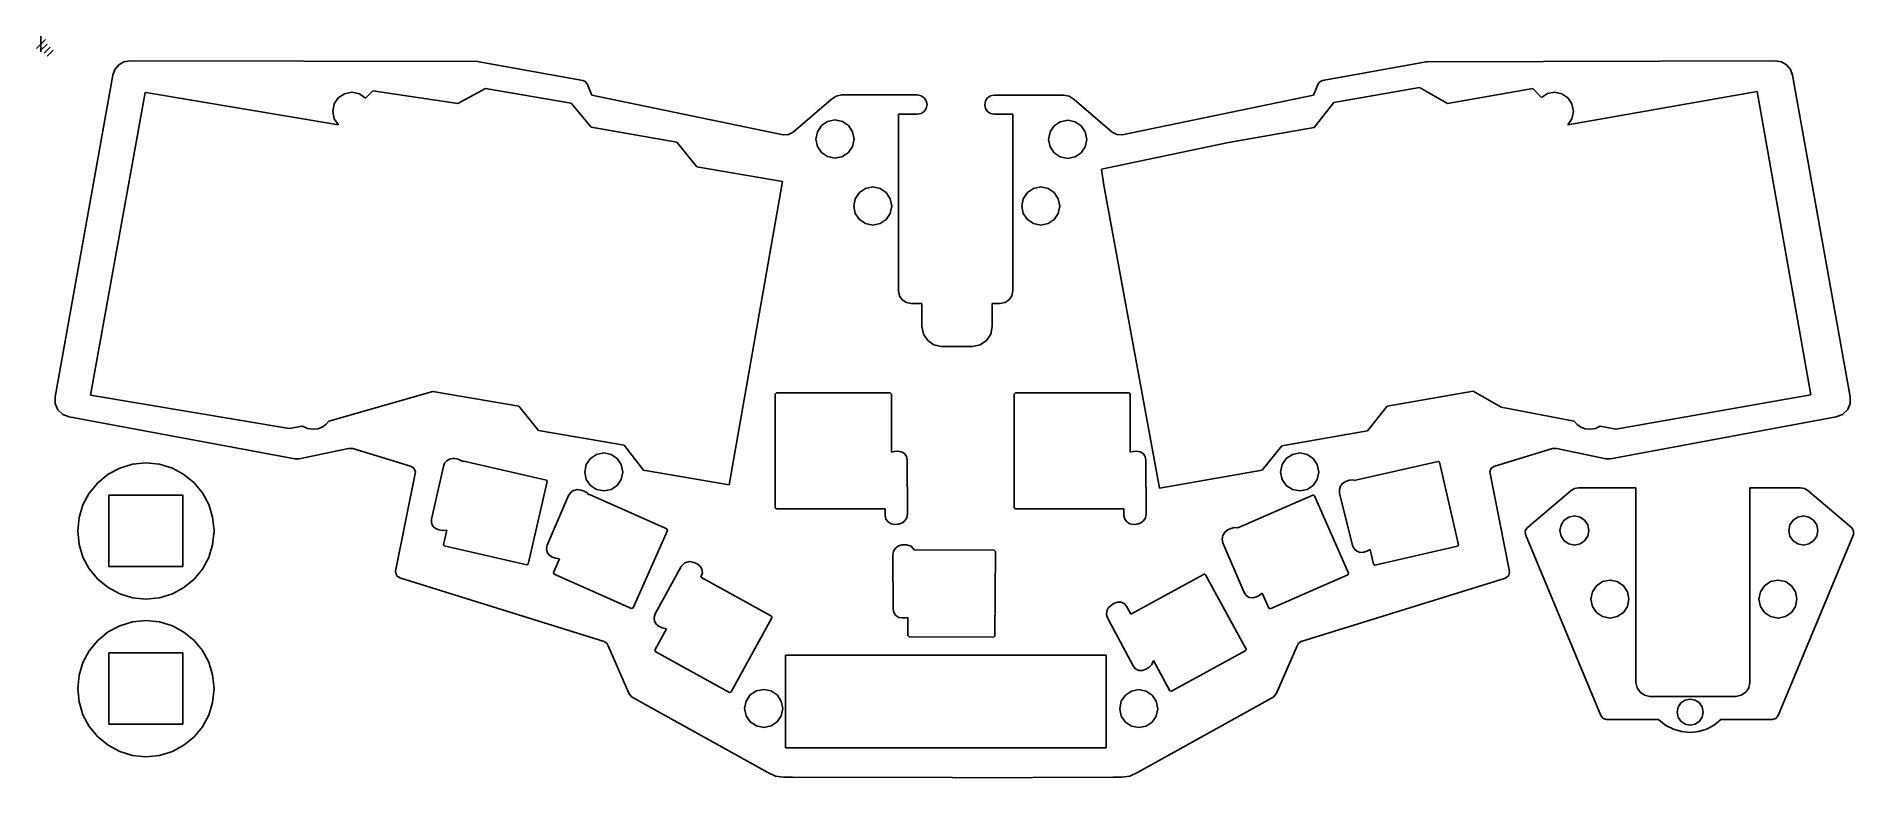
# Model space of a CAD drawing. Extents: x -1 to 312, y 3 to 130.
import ezdxf

# ---------------------------------------------------------------- set-up
doc = ezdxf.new("R2010")
doc.units = 0

msp = doc.modelspace()

# ---------------------------------------------------------------- linework, layer by layer
for p, q in [((13.409719, 125.411611), (12.745362, 124.628518)), ((14.29861, 125.92529), (13.409719, 125.411611)), ((15.33879, 126.108237), (14.29861, 125.92529)), ((75.268495, 125.957795), (15.338778, 126.108343)), ((75.510705, 125.934247), (75.268389, 125.957874)), ((93.369941, 122.710039), (75.510589, 125.934247)), ((238.728137, 125.924722), (220.870108, 122.698926)), ((238.972199, 125.946947), (238.728105, 125.924854)), ((298.900421, 126.096966), (238.972083, 125.946947)), ((299.940576, 125.914276), (298.899891, 126.097061)), ((300.830289, 125.400784), (299.940576, 125.914276)), ((301.495212, 124.618021), (300.830289, 125.400784)), ((12.378782, 123.637402), (2.43487, 68.193506)), ((12.745362, 124.628518), (12.378779, 123.637328)), ((93.814017, 122.508617), (93.36993, 122.709975)), ((94.110086, 122.120188), (93.814017, 122.508617)), ((220.425174, 122.4976), (220.128979, 122.109266)), ((220.87015, 122.699053), (220.425174, 122.4976)), ((301.861528, 123.627422), (301.495212, 124.618021)), ((311.806779, 68.182129), (301.861104, 123.627348)), ((94.93151, 120.207348), (94.10998, 122.120283)), ((127.924216, 113.366555), (94.93151, 120.207348)), ((136.199579, 119.439793), (129.63157, 113.807615)), ((137.064384, 120.028366), (136.199611, 119.439729)), ((138.004786, 120.228144), (137.064384, 120.028366)), ((139.031411, 120.22534), (138.004829, 120.22825)), ((139.031411, 120.22534), (147.30263, 120.216556)), ((147.30263, 120.216556), (147.796667, 120.212611)), ((147.796667, 120.212611), (151.032888, 120.212611)), ((151.032888, 120.212611), (151.68171, 120.081624)), ((151.68171, 120.081624), (152.211545, 119.724409)), ((152.211545, 119.724409), (152.56877, 119.194583)), ((152.56877, 119.194583), (152.69976, 118.545764)), ((162.640408, 118.540605), (162.770991, 119.187401)), ((162.770991, 119.187401), (163.127102, 119.715588)), ((163.127102, 119.715588), (163.655288, 120.071706)), ((163.655288, 120.071706), (164.302095, 120.202292)), ((164.302095, 120.202292), (167.640419, 120.202213)), ((167.640419, 120.202213), (168.060661, 120.196918)), ((168.060661, 120.196918), (175.22291, 120.189039)), ((176.249227, 120.191419), (175.22291, 120.189038)), ((177.189058, 119.991807), (176.249227, 120.191419)), ((178.054403, 119.404528), (177.189058, 119.991807)), ((184.607124, 113.796618), (178.054403, 119.404528)), ((219.30748, 120.1965), (186.316097, 113.357294)), ((220.129011, 122.109171), (219.30748, 120.1965)), ((151.032888, 116.878891), (147.796667, 116.878891)), ((147.796667, 116.878891), (147.796667, 86.437475)), ((151.68171, 117.009882), (151.032888, 116.878891)), ((152.211545, 117.367106), (151.68171, 117.009882)), ((152.56877, 117.896941), (152.211545, 117.367106)), ((152.69976, 118.545764), (152.56877, 117.896941)), ((152.69976, 118.545764), (152.69976, 118.545764)), ((162.640408, 118.540578), (162.640408, 118.540605)), ((162.770991, 117.893783), (162.640408, 118.540578)), ((163.127102, 117.365595), (162.770991, 117.893783)), ((163.655288, 117.009478), (163.127102, 117.365595)), ((164.302095, 116.878891), (163.655288, 117.009478)), ((167.481642, 116.878891), (164.302095, 116.878891)), ((167.481642, 86.437475), (167.481642, 116.878891)), ((128.829143, 113.388758), (127.924301, 113.366597)), ((129.631687, 113.80754), (128.829143, 113.388758)), ((185.41081, 113.378027), (184.607124, 113.796618)), ((186.316033, 113.357199), (185.41081, 113.378027)), ((147.796667, 86.437475), (147.969362, 85.582092)), ((147.969362, 85.582092), (148.440318, 84.883575)), ((148.440318, 84.883575), (149.138842, 84.412622)), ((166.139478, 84.412622), (166.837994, 84.883575)), ((166.837994, 84.883575), (167.308948, 85.582092)), ((167.308948, 85.582092), (167.481642, 86.437475)), ((149.138842, 84.412622), (149.994241, 84.239928)), ((149.994241, 84.239928), (151.819308, 84.239928)), ((151.819308, 84.239928), (151.819308, 80.275178)), ((163.955809, 80.275178), (163.955809, 84.239928)), ((163.955809, 84.239928), (165.284095, 84.239928)), ((165.284095, 84.239928), (166.139478, 84.412622)), ((151.819308, 80.275178), (152.086597, 78.951259)), ((152.086597, 78.951259), (152.815519, 77.870135)), ((162.959611, 77.870135), (163.688524, 78.951259)), ((163.688524, 78.951259), (163.955809, 80.275178)), ((152.815519, 77.870135), (153.896652, 77.141222)), ((153.896652, 77.141222), (155.220575, 76.873937)), ((155.220575, 76.873937), (160.554568, 76.873937)), ((160.554568, 76.873937), (161.878487, 77.141222)), ((161.878487, 77.141222), (162.959611, 77.870135)), ((2.43487, 68.193516), (2.460557, 67.001929)), ((2.460557, 67.001929), (2.925623, 65.949524)), ((2.925623, 65.949524), (3.751648, 65.148533)), ((126.554838, 68.649136), (126.554837, 49.049286)), ((126.754824, 68.849124), (126.554838, 68.649136)), ((146.354628, 68.849128), (126.754824, 68.849124)), ((126.754824, 68.849124), (126.754824, 68.849124)), ((146.554614, 68.64914), (146.354628, 68.849128)), ((146.554615, 58.646125), (146.554614, 68.64914)), ((167.93415, 68.841895), (167.734161, 68.641909)), ((167.734161, 68.641909), (167.734163, 49.041541)), ((187.533951, 68.841899), (167.93415, 68.841895)), ((167.93415, 68.841895), (167.93415, 68.841895)), ((187.733939, 68.64191), (187.533951, 68.841899)), ((187.73394, 58.659566), (187.733939, 68.64191)), ((310.487952, 65.13746), (311.313808, 65.938412)), ((311.313808, 65.938412), (311.779144, 66.990681)), ((311.779144, 66.990681), (311.805615, 68.182086)), ((311.806779, 68.182129), (311.806779, 68.182129)), ((3.751648, 65.148533), (4.860212, 64.711181)), ((4.860215, 64.711064), (43.767772, 57.472074)), ((270.470977, 57.461226), (309.380553, 64.699952)), ((309.379918, 64.700005), (310.487952, 65.13746)), ((43.767857, 57.47219), (44.527062, 57.481847)), ((44.527126, 57.481863), (52.993517, 59.245573)), ((52.993633, 59.245616), (53.758426, 59.255511)), ((53.758426, 59.255628), (63.698281, 56.234619)), ((69.567139, 56.71336), (69.346132, 56.17646)), ((69.94292, 57.137496), (69.567139, 56.71336)), ((70.431392, 57.420499), (69.94292, 57.137496)), ((70.990476, 57.534001), (70.431392, 57.420499)), ((71.32534, 57.51178), (70.990476, 57.534001)), ((70.990476, 57.534001), (70.990476, 57.534001)), ((71.882929, 57.41876), (71.32534, 57.51178)), ((72.692182, 57.027569), (71.882929, 57.41876)), ((72.887001, 57.093714), (72.692182, 57.027569)), ((87.113528, 53.813285), (72.887001, 57.093714)), ((147.073963, 58.761881), (146.554615, 58.646125)), ((147.638267, 58.79547), (147.073963, 58.761881)), ((148.279428, 58.704497), (147.638267, 58.79547)), ((148.80343, 58.383529), (148.279428, 58.704497)), ((149.157874, 57.881603), (148.80343, 58.383529)), ((149.290362, 57.24776), (149.157874, 57.881603)), ((149.345137, 47.958915), (149.290362, 57.24776)), ((188.221765, 58.761888), (187.73394, 58.659566)), ((188.786587, 58.795476), (188.221765, 58.761888)), ((189.427666, 58.704503), (188.786587, 58.795476)), ((189.951489, 58.383535), (189.427666, 58.704503)), ((190.305754, 57.88161), (189.951489, 58.383535)), ((190.438161, 57.247767), (190.305754, 57.88161)), ((190.492939, 47.958922), (190.438161, 57.247767)), ((240.800923, 57.037536), (226.566156, 53.793341)), ((240.880504, 57.039652), (240.800923, 57.037536)), ((240.880504, 57.039626), (240.880504, 57.039652)), ((241.040701, 56.887184), (240.880504, 57.039626)), ((244.284941, 42.651899), (241.040701, 56.887184)), ((250.540974, 56.223771), (260.482416, 59.245573)), ((260.482416, 59.245616), (261.246955, 59.236223)), ((261.247061, 59.236313), (269.711624, 57.472074)), ((269.712788, 57.47219), (270.472247, 57.461263)), ((64.520869, 55.247989), (61.128121, 38.095602)), ((63.698196, 56.234703), (64.288332, 55.890089)), ((64.288332, 55.890089), (64.520901, 55.247915)), ((69.346132, 56.17646), (67.333327, 47.108277)), ((83.982956, 39.346464), (87.263387, 53.573504)), ((87.263387, 53.573504), (87.113528, 53.813285)), ((224.390984, 53.314068), (223.974939, 52.820648)), ((224.974007, 53.625373), (224.390984, 53.314068)), ((225.515576, 53.789187), (224.974007, 53.625373)), ((226.026603, 53.85873), (225.515576, 53.789187)), ((226.508279, 53.767491), (226.026603, 53.85873)), ((226.566156, 53.793341), (226.508279, 53.767491)), ((249.719433, 55.236993), (249.950776, 55.879739)), ((253.110869, 38.086077), (249.719444, 55.236876)), ((249.950776, 55.879739), (250.540868, 56.223781)), ((90.891976, 51.157337), (87.244141, 42.614719)), ((91.516813, 51.907976), (90.891976, 51.157337)), ((92.429862, 52.206885), (91.516813, 51.907976)), ((93.082972, 52.105624), (92.42978, 52.206909)), ((92.42978, 52.206909), (92.429862, 52.206885)), ((93.614204, 51.911319), (93.082972, 52.105624)), ((94.053301, 51.668697), (93.614204, 51.911319)), ((94.379529, 51.320659), (94.053301, 51.668697)), ((94.512336, 51.313436), (94.379529, 51.320659)), ((107.860337, 45.398561), (94.512336, 51.313436)), ((219.215199, 51.23432), (206.270791, 45.563357)), ((219.292709, 51.251386), (219.215199, 51.23432)), ((219.292714, 51.251367), (219.292709, 51.251386)), ((219.478748, 51.131479), (219.292714, 51.251367)), ((225.337295, 37.758677), (219.478748, 51.131479)), ((223.974939, 52.820648), (223.763227, 52.210889)), ((223.763227, 52.210889), (223.793202, 51.550566)), ((223.793202, 51.550566), (226.012186, 42.53046)), ((67.333327, 47.108277), (67.321435, 46.460778)), ((126.554837, 49.049286), (126.754825, 48.849298)), ((126.754825, 48.849298), (145.490083, 48.849299)), ((145.490083, 48.849299), (145.4968, 47.731022)), ((145.4968, 47.731022), (145.629207, 47.097178)), ((145.629207, 47.097178), (145.983473, 46.595252)), ((148.872068, 46.766365), (149.220266, 47.30985)), ((149.220266, 47.30985), (149.345137, 47.958915)), ((167.734163, 49.041541), (167.934151, 48.841552)), ((167.934151, 48.841552), (186.637883, 48.841554)), ((186.637883, 48.841554), (186.644602, 47.731027)), ((186.644602, 47.731027), (186.777009, 47.097183)), ((186.777009, 47.097183), (187.131275, 46.595258)), ((190.020128, 46.766372), (190.368149, 47.309857)), ((190.368149, 47.309857), (190.492939, 47.958922)), ((67.321435, 46.460778), (67.555229, 45.892433)), ((67.555229, 45.892433), (67.99459, 45.462788)), ((67.99459, 45.462788), (68.599398, 45.231388)), ((68.599398, 45.231388), (69.156987, 45.138369)), ((69.156987, 45.138369), (69.937302, 45.192114)), ((69.937302, 45.192114), (69.366791, 42.716812)), ((102.047864, 31.786456), (107.962141, 45.13501)), ((107.962141, 45.13501), (107.860337, 45.398561)), ((145.983473, 46.595252), (146.507297, 46.274284)), ((146.507297, 46.274284), (147.148376, 46.18331)), ((147.148376, 46.18331), (147.712683, 46.216902)), ((147.712683, 46.216902), (148.35229, 46.383652)), ((148.35229, 46.383652), (148.872068, 46.766365)), ((187.131275, 46.595258), (187.655098, 46.27429)), ((187.655098, 46.27429), (188.296178, 46.183318)), ((188.296178, 46.183318), (188.861, 46.216908)), ((188.861, 46.216908), (189.500528, 46.383658)), ((189.500528, 46.383658), (190.020128, 46.766372)), ((203.682548, 44.288862), (203.570664, 43.653005)), ((204.01472, 44.8425), (203.682548, 44.288862)), ((204.540669, 45.242957), (204.01472, 44.8425)), ((205.048126, 45.491009), (204.540669, 45.242957)), ((205.668707, 45.653518), (205.048126, 45.491009)), ((206.270791, 45.563357), (205.668707, 45.653518)), ((69.366791, 42.716812), (69.516654, 42.477033)), ((69.516654, 42.477033), (83.743178, 39.196602)), ((87.244141, 42.614719), (87.113296, 41.980554)), ((87.113296, 41.980554), (87.238555, 41.379055)), ((87.238555, 41.379055), (87.5914, 40.87604)), ((87.5914, 40.87604), (88.14331, 40.53733)), ((146.92133, 41.540188), (146.796459, 40.891123)), ((146.796459, 40.891123), (146.851237, 31.601762)), ((147.269529, 42.083674), (146.92133, 41.540188)), ((147.789307, 42.466388), (147.269529, 42.083674)), ((148.428916, 42.633138), (147.789307, 42.466388)), ((148.993223, 42.666211), (148.428916, 42.633138)), ((149.161686, 42.667763), (148.993223, 42.666211)), ((149.95477, 42.413813), (149.161686, 42.667763)), ((149.161686, 42.667763), (149.161686, 42.667763)), ((150.487184, 41.80373), (149.95477, 42.413813)), ((164.299753, 41.710198), (150.487184, 41.80373)), ((164.498191, 41.509178), (164.299753, 41.710198)), ((164.399488, 26.909542), (164.498191, 41.509178)), ((203.570664, 43.653005), (203.705576, 43.00589)), ((203.705576, 43.00589), (207.336359, 34.456035)), ((226.012186, 42.53046), (226.2887, 41.944982)), ((226.2887, 41.944982), (226.75019, 41.539546)), ((226.75019, 41.539546), (227.334378, 41.349611)), ((227.334378, 41.349611), (227.978987, 41.410634)), ((227.978987, 41.410634), (228.520038, 41.574448)), ((228.520038, 41.574448), (229.079176, 41.867968)), ((229.079176, 41.867968), (229.660018, 39.318775)), ((229.89928, 39.168396), (244.134563, 42.412639)), ((244.134563, 42.412639), (244.284941, 42.651899)), ((61.128227, 38.09557), (61.259323, 37.375862)), ((83.743178, 39.196602), (83.982956, 39.346464)), ((88.14331, 40.53733), (88.674027, 40.343026)), ((89.390261, 40.246911), (88.333998, 37.863079)), ((88.333998, 37.863079), (88.435799, 37.59953)), ((88.435799, 37.59953), (101.7838, 31.684655)), ((88.674027, 40.343026), (89.390261, 40.246911)), ((110.31608, 38.898156), (105.854353, 30.750857)), ((110.940619, 39.544643), (110.31608, 38.898156)), ((111.786273, 39.795257), (110.940619, 39.544643)), ((112.588628, 39.628958), (111.786098, 39.795355)), ((111.786098, 39.795355), (111.786273, 39.795257)), ((113.098676, 39.38401), (112.588628, 39.628958)), ((113.61495, 38.993147), (113.098676, 39.38401)), ((113.917055, 38.45806), (113.61495, 38.993147)), ((113.791137, 37.22859), (113.983085, 37.847093)), ((113.983085, 37.847093), (113.917055, 38.45806)), ((200.447901, 37.587629), (187.824403, 30.70124)), ((200.523863, 37.611415), (200.447901, 37.587629)), ((200.523876, 37.611405), (200.523863, 37.611415)), ((200.71921, 37.508053), (200.523876, 37.611405)), ((225.23446, 37.495126), (225.337295, 37.758677)), ((229.660018, 39.318775), (229.89928, 39.168396)), ((252.980313, 37.36494), (253.110837, 38.086172)), ((61.259323, 37.375862), (61.846284, 36.938094)), ((61.8462, 36.938051), (97.066166, 25.980082)), ((113.698739, 37.059553), (113.791137, 37.22859)), ((125.896942, 30.348345), (113.698739, 37.059553)), ((207.711538, 24.691285), (200.71921, 37.508053)), ((207.336359, 34.456035), (207.70288, 33.922182)), ((211.861138, 31.636578), (225.23446, 37.495126)), ((217.174412, 25.972144), (252.394378, 36.927204)), ((252.394304, 36.927172), (252.980313, 37.36494)), ((101.7838, 31.684655), (102.047864, 31.786456)), ((146.851237, 31.601762), (146.983726, 30.967918)), ((183.983424, 31.834316), (183.703196, 31.252924)), ((184.470615, 32.280991), (183.983424, 31.834316)), ((184.953791, 32.575028), (184.470615, 32.280991)), ((185.562891, 32.794673), (184.953791, 32.575028)), ((186.176008, 32.756177), (185.562891, 32.794673)), ((186.723977, 32.478409), (186.176008, 32.756177)), ((187.137632, 31.980234), (186.723977, 32.478409)), ((187.824403, 30.70124), (187.137632, 31.980234)), ((207.70288, 33.922182), (208.223331, 33.595544)), ((208.223331, 33.595544), (208.830495, 33.501231)), ((208.830495, 33.501231), (209.457156, 33.664355)), ((209.457156, 33.664355), (209.965131, 33.912921)), ((209.965131, 33.912921), (210.476732, 34.298945)), ((210.476732, 34.298945), (211.598103, 31.739416)), ((211.598103, 31.739416), (211.861138, 31.636578)), ((105.854353, 30.750857), (105.662405, 30.132437)), ((105.662405, 30.132437), (105.728435, 29.521648)), ((105.728435, 29.521648), (106.03054, 28.986738)), ((106.03054, 28.986738), (106.546815, 28.595953)), ((106.546815, 28.595953), (107.056346, 28.35101)), ((107.056346, 28.35101), (107.814437, 28.185127)), ((118.937686, 17.285083), (125.975488, 30.077047)), ((125.975488, 30.077047), (125.896942, 30.348345)), ((146.983726, 30.967918), (147.33817, 30.465993)), ((147.33817, 30.465993), (147.862171, 30.145025)), ((147.862171, 30.145025), (148.503329, 30.054052)), ((148.503329, 30.054052), (149.067636, 30.087641)), ((149.067636, 30.087641), (149.421103, 30.147071)), ((149.421103, 30.147071), (149.399915, 27.010824)), ((183.703196, 31.252924), (183.649841, 30.609762)), ((183.649841, 30.609762), (183.843267, 29.977775)), ((183.843267, 29.977775), (188.239372, 21.794826)), ((97.066134, 25.98136), (97.518825, 25.714197)), ((97.518825, 25.714197), (97.773015, 25.253751)), ((97.773131, 25.252479), (101.318808, 17.068926)), ((107.814437, 28.185127), (105.795875, 24.515636)), ((149.399915, 27.010824), (149.598351, 26.809285)), ((149.598351, 26.809285), (164.19795, 26.710587)), ((164.19795, 26.710587), (164.399488, 26.909542)), ((212.920182, 17.058343), (216.466123, 25.241895)), ((216.466049, 25.242753), (216.72043, 25.703369)), ((216.72043, 25.703369), (217.174454, 25.971732)), ((105.795875, 24.515636), (105.874425, 24.243819)), ((105.874425, 24.243819), (118.666386, 17.206018)), ((128.319413, 23.62814), (183.591961, 23.62814)), ((128.319413, 7.673378), (128.319413, 23.62814)), ((183.591961, 23.62814), (183.591961, 7.673378)), ((190.90639, 21.494069), (191.445293, 22.015258)), ((191.445293, 22.015258), (191.712024, 22.698128)), ((191.712024, 22.698128), (194.543371, 17.507756)), ((194.814672, 17.427659), (207.631438, 24.419984)), ((207.631438, 24.419984), (207.711538, 24.691285)), ((188.239372, 21.794826), (188.653038, 21.296656)), ((188.653038, 21.296656), (189.201006, 21.018887)), ((189.201006, 21.018887), (189.814118, 20.980389)), ((189.814118, 20.980389), (190.423216, 21.200033)), ((190.423216, 21.200033), (190.90639, 21.494069)), ((101.31885, 17.069604), (101.748618, 16.466048)), ((101.748491, 16.465677), (125.28553, 3.395277)), ((118.666386, 17.206018), (118.937686, 17.285083)), ((188.954519, 3.382048), (212.491822, 16.455094)), ((194.543371, 17.507756), (194.814672, 17.427659)), ((212.491716, 16.454999), (212.920214, 17.058605)), ((183.591961, 7.673378), (128.319413, 7.673378)), ((125.285498, 3.393981), (126.576674, 2.800738)), ((187.662549, 2.790745), (188.954582, 3.382958)), ((126.576674, 2.800738), (127.983483, 2.596099)), ((127.983483, 2.596236), (129.521768, 2.590945)), ((129.521768, 2.590945), (157.119363, 2.524799)), ((157.119363, 2.514216), (184.718809, 2.580361)), ((157.119363, 2.524799), (157.119363, 2.514216)), ((184.718809, 2.580361), (186.256566, 2.585653)), ((186.256597, 2.585076), (187.662549, 2.790745))]:
    msp.add_line(p, q)
at = {"layer": 'Layer 1'}
for p, q in [((0.793749, 129.793749), (-0.793749, 128.206251)), ((0, 130.322915), (0, 127.677085)), ((1.058332, 129), (0, 127.941668)), ((1.587498, 128.470834), (0.529166, 127.412502)), ((2.116664, 127.941668), (1.058332, 126.883336)), ((17.951785, 120.6577), (8.520329, 68.450246)), ((18.419451, 120.577209), (17.951785, 120.6577)), ((51.300593, 115.046806), (18.419451, 120.577209)), ((51.249455, 119.725561), (50.540991, 118.675785)), ((52.29923, 120.434025), (51.249455, 119.725561)), ((53.583137, 120.693997), (52.29923, 120.434025)), ((54.876485, 120.418649), (53.583137, 120.693997)), ((55.930794, 119.671322), (54.876485, 120.418649)), ((57.199965, 120.93946), (55.930794, 119.671322)), ((71.837807, 118.729779), (57.199965, 120.93946)), ((76.619419, 121.324448), (71.837807, 118.729779)), ((91.401954, 118.780422), (76.619419, 121.324448)), ((237.594966, 121.510088), (222.818632, 118.927304)), ((242.404484, 118.750054), (237.594966, 121.510088)), ((237.594966, 121.510088), (237.594966, 121.510088)), ((257.121391, 121.308033), (242.404484, 118.750054)), ((258.584348, 119.7934), (257.121391, 121.308033)), ((259.609498, 120.45293), (258.584348, 119.7934)), ((260.847255, 120.694119), (259.609498, 120.45293)), ((262.106681, 120.434146), (260.847255, 120.694119)), ((263.143874, 119.725681), (262.106681, 120.434146)), ((295.782017, 120.832611), (263.131866, 115.084134)), ((263.847694, 118.675906), (263.143874, 119.725681)), ((305.031566, 68.528396), (295.782017, 120.832611)), ((50.540991, 118.675785), (50.281019, 117.391879)), ((50.281019, 117.391879), (50.555456, 116.100286)), ((50.555456, 116.100286), (51.300593, 115.046806)), ((94.822928, 114.635979), (91.401954, 118.780422)), ((135.576448, 115.639043), (136.860337, 115.898996)), ((136.860337, 115.898996), (138.119753, 115.639043)), ((222.818632, 118.927304), (219.433833, 114.609745)), ((263.131866, 115.084134), (263.84423, 116.125116)), ((263.84423, 116.125116), (264.106999, 117.392)), ((264.106999, 117.392), (263.847694, 118.675906)), ((109.605463, 112.091952), (94.822928, 114.635979)), ((133.558342, 112.597), (133.818295, 113.880889)), ((133.818295, 113.880889), (134.526715, 114.930622)), ((134.526715, 114.930622), (135.576448, 115.639043)), ((138.119753, 115.639043), (139.156918, 114.930622)), ((139.156918, 114.930622), (139.860709, 113.880889)), ((139.860709, 113.880889), (140.12, 112.597)), ((173.659342, 112.546), (173.919295, 113.829889)), ((173.919295, 113.829889), (174.627715, 114.879622)), ((174.627715, 114.879622), (175.677448, 115.588043)), ((175.677448, 115.588043), (176.961337, 115.847996)), ((176.961337, 115.847996), (178.220753, 115.588043)), ((178.220753, 115.588043), (179.257918, 114.879622)), ((179.257918, 114.879622), (179.961709, 113.829889)), ((179.961709, 113.829889), (180.221, 112.546)), ((219.433833, 114.609745), (204.657496, 112.026962)), ((113.025921, 107.820386), (109.605463, 112.091952)), ((133.818295, 111.337585), (133.558342, 112.597)), ((134.526715, 110.30042), (133.818295, 111.337585)), ((135.576448, 109.596629), (134.526715, 110.30042)), ((139.156918, 110.30042), (138.119753, 109.596629)), ((139.860709, 111.337585), (139.156918, 110.30042)), ((140.12, 112.597), (139.860709, 111.337585)), ((140.12, 112.597), (140.12, 112.597)), ((173.919295, 111.286585), (173.659342, 112.546)), ((174.627715, 110.24942), (173.919295, 111.286585)), ((175.677448, 109.545629), (174.627715, 110.24942)), ((179.257918, 110.24942), (178.220753, 109.545629)), ((179.961709, 111.286585), (179.257918, 110.24942)), ((180.221, 112.546), (179.961709, 111.286585)), ((180.221, 112.546), (180.221, 112.546)), ((204.657496, 112.026962), (182.755512, 107.444303)), ((127.808974, 105.275842), (113.025921, 107.820386)), ((136.860337, 109.337337), (135.576448, 109.596629)), ((138.119753, 109.596629), (136.860337, 109.337337)), ((176.961337, 109.286337), (175.677448, 109.545629)), ((178.220753, 109.545629), (176.961337, 109.286337)), ((182.755512, 107.444303), (183.190626, 104.679619)), ((118.618335, 52.986098), (127.808974, 105.275842)), ((140.330295, 102.334889), (141.038715, 103.384622)), ((141.038715, 103.384622), (142.088448, 104.093043)), ((142.088448, 104.093043), (143.372337, 104.352996)), ((143.372337, 104.352996), (144.631753, 104.093043)), ((144.631753, 104.093043), (145.668918, 103.384622)), ((145.668918, 103.384622), (146.372709, 102.334889)), ((169.286295, 102.334889), (169.994715, 103.384622)), ((169.994715, 103.384622), (171.044448, 104.093043)), ((171.044448, 104.093043), (172.328337, 104.352996)), ((172.328337, 104.352996), (173.587753, 104.093043)), ((173.587753, 104.093043), (174.624918, 103.384622)), ((174.624918, 103.384622), (175.328709, 102.334889)), ((183.190626, 104.679619), (192.739382, 52.397109)), ((140.070342, 101.051), (140.330295, 102.334889)), ((140.330295, 99.791585), (140.070342, 101.051)), ((146.372709, 102.334889), (146.632, 101.051)), ((146.632, 101.051), (146.372709, 99.791585)), ((146.632, 101.051), (146.632, 101.051)), ((169.026342, 101.051), (169.286295, 102.334889)), ((169.286295, 99.791585), (169.026342, 101.051)), ((175.328709, 102.334889), (175.588, 101.051)), ((175.588, 101.051), (175.328709, 99.791585)), ((175.588, 101.051), (175.588, 101.051)), ((141.038715, 98.75442), (140.330295, 99.791585)), ((142.088448, 98.050629), (141.038715, 98.75442)), ((143.372337, 97.791337), (142.088448, 98.050629)), ((144.631753, 98.050629), (143.372337, 97.791337)), ((145.668918, 98.75442), (144.631753, 98.050629)), ((146.372709, 99.791585), (145.668918, 98.75442)), ((169.994715, 98.75442), (169.286295, 99.791585)), ((171.044448, 98.050629), (169.994715, 98.75442)), ((172.328337, 97.791337), (171.044448, 98.050629)), ((173.587753, 98.050629), (172.328337, 97.791337)), ((174.624918, 98.75442), (173.587753, 98.050629)), ((175.328709, 99.791585), (174.624918, 98.75442)), ((49.599925, 63.969388), (67.555905, 69.098266)), ((67.555905, 69.098266), (82.33844, 66.553723)), ((232.026324, 66.580716), (246.802141, 69.162983)), ((246.802141, 69.162983), (251.633363, 66.382279)), ((8.520329, 68.450246), (42.772446, 62.696085)), ((82.33844, 66.553723), (85.738227, 62.38861)), ((228.620334, 62.326203), (232.026324, 66.580716)), ((251.633363, 66.382279), (264.25376, 63.959175)), ((271.438839, 62.579933), (305.031566, 68.528396)), ((42.772446, 62.696085), (45.097881, 63.129649)), ((45.097881, 63.129649), (45.959629, 62.718103)), ((45.959629, 62.718103), (46.937042, 62.570511)), ((46.937042, 62.570511), (47.729609, 62.670794)), ((47.729609, 62.670794), (48.454622, 62.954504)), ((48.454622, 62.954504), (49.086565, 63.395938)), ((49.086565, 63.395938), (49.599925, 63.969388)), ((264.25376, 63.959175), (264.770464, 63.390376)), ((264.770464, 63.390376), (265.406532, 62.951971)), ((265.406532, 62.951971), (266.138524, 62.669902)), ((266.138524, 62.669902), (266.942997, 62.570114)), ((266.942997, 62.570114), (267.878069, 62.710874)), ((267.878069, 62.710874), (268.710845, 63.103931)), ((268.710845, 63.103931), (271.438839, 62.579933)), ((85.738227, 62.38861), (100.520762, 59.844065)), ((100.520762, 59.844065), (103.835799, 55.530643)), ((210.480389, 55.510608), (213.844517, 59.743936)), ((213.844517, 59.743936), (228.620334, 62.326203)), ((13.593468, 55.890823), (15.785551, 56.556945)), ((15.785551, 56.556945), (18.087064, 56.784655)), ((18.087064, 56.784655), (20.453553, 56.546093)), ((20.453553, 56.546093), (22.657709, 55.861884)), ((93.715342, 55.2042), (93.975295, 56.488089)), ((93.975295, 56.488089), (94.683715, 57.537822)), ((94.683715, 57.537822), (95.733448, 58.246243)), ((95.733448, 58.246243), (97.017337, 58.506196)), ((97.017337, 58.506196), (98.276753, 58.246243)), ((98.276753, 58.246243), (99.313918, 57.537822)), ((99.313918, 57.537822), (100.017709, 56.488089)), ((100.017709, 56.488089), (100.277, 55.2042)), ((213.646342, 55.2042), (213.906295, 56.488089)), ((213.906295, 56.488089), (214.614715, 57.537822)), ((214.614715, 57.537822), (215.664448, 58.246243)), ((215.664448, 58.246243), (216.948337, 58.506196)), ((216.948337, 58.506196), (218.207753, 58.246243)), ((218.207753, 58.246243), (219.244918, 57.537822)), ((219.244918, 57.537822), (219.948709, 56.488089)), ((219.948709, 56.488089), (220.208, 55.2042)), ((8.317582, 51.556975), (9.783982, 53.345406)), ((9.783982, 53.345406), (11.572413, 54.811806)), ((11.572413, 54.811806), (13.593468, 55.890823)), ((22.657709, 55.861884), (24.652313, 54.779249)), ((24.652313, 54.779249), (26.390146, 53.345406)), ((26.390146, 53.345406), (27.823989, 51.607573)), ((93.975295, 53.944785), (93.715342, 55.2042)), ((94.683715, 52.90762), (93.975295, 53.944785)), ((100.017709, 53.944785), (99.313918, 52.90762)), ((100.277, 55.2042), (100.017709, 53.944785)), ((100.277, 55.2042), (100.277, 55.2042)), ((103.835799, 55.530643), (118.618335, 52.986098)), ((192.739382, 52.397109), (210.480389, 55.510608)), ((213.906295, 53.944785), (213.646342, 55.2042)), ((214.614715, 52.90762), (213.906295, 53.944785)), ((219.948709, 53.944785), (219.244918, 52.90762)), ((220.208, 55.2042), (219.948709, 53.944785)), ((220.208, 55.2042), (220.208, 55.2042)), ((7.238565, 49.53592), (8.317582, 51.556975)), ((11.704518, 51.192328), (24.469608, 51.192328)), ((11.704518, 38.892325), (11.704518, 51.192328)), ((24.469608, 51.192328), (24.469608, 38.892325)), ((27.823989, 51.607573), (28.906625, 49.612969)), ((95.733448, 52.203829), (94.683715, 52.90762)), ((97.017337, 51.944537), (95.733448, 52.203829)), ((98.276753, 52.203829), (97.017337, 51.944537)), ((99.313918, 52.90762), (98.276753, 52.203829)), ((215.664448, 52.203829), (214.614715, 52.90762)), ((216.948337, 51.944537), (215.664448, 52.203829)), ((218.207753, 52.203829), (216.948337, 51.944537)), ((219.244918, 52.90762), (218.207753, 52.203829)), ((263.715367, 52.029338), (256.137313, 45.55941)), ((264.300694, 52.368917), (263.715367, 52.029338)), ((264.966448, 52.494025), (264.300694, 52.368917)), ((274.880055, 52.494025), (264.966448, 52.494025)), ((274.880055, 18.942361), (274.880055, 52.494025)), ((303.249808, 52.494025), (294.508595, 52.494025)), ((294.508595, 52.494025), (294.508595, 18.942361)), ((303.915565, 52.368927), (303.249808, 52.494025)), ((304.500916, 52.029338), (303.915565, 52.368927)), ((312.078943, 45.55941), (304.500916, 52.029338)), ((6.344733, 45.042324), (6.572443, 47.343837)), ((6.572443, 47.343837), (7.238565, 49.53592)), ((28.906625, 49.612969), (29.590833, 47.408813)), ((29.590833, 47.408813), (29.829395, 45.042324)), ((262.504572, 46.891887), (263.305254, 47.432234)), ((263.305254, 47.432234), (264.284538, 47.630513)), ((264.284538, 47.630513), (265.245156, 47.432234)), ((265.245156, 47.432234), (266.036246, 46.891887)), ((301.959189, 46.891887), (302.759871, 47.432234)), ((302.759871, 47.432234), (303.739155, 47.630513)), ((303.739155, 47.630513), (304.699772, 47.432234)), ((304.699772, 47.432234), (305.490863, 46.891887)), ((6.572443, 42.740811), (6.344733, 45.042324)), ((29.829395, 45.042324), (29.590833, 42.675835)), ((29.829395, 45.042324), (29.829395, 45.042324)), ((256.137313, 45.55941), (255.80667, 45.058975)), ((255.80667, 45.058975), (255.851351, 44.451284)), ((255.851351, 44.451284), (268.826952, 13.209773)), ((261.765946, 45.111921), (261.964225, 46.091205)), ((261.964225, 44.151315), (261.765946, 45.111921)), ((261.964225, 46.091205), (262.504572, 46.891887)), ((262.504572, 43.360223), (261.964225, 44.151315)), ((266.036246, 46.891887), (266.573054, 46.091205)), ((266.573054, 44.151315), (266.036246, 43.360223)), ((266.573054, 46.091205), (266.770824, 45.111921)), ((266.770824, 45.111921), (266.573054, 44.151315)), ((266.770824, 45.111921), (266.770824, 45.111921)), ((299.389304, 13.209773), (312.364878, 44.451284)), ((301.220563, 45.111921), (301.418842, 46.091205)), ((301.418842, 44.151315), (301.220563, 45.111921)), ((301.418842, 46.091205), (301.959189, 46.891887)), ((301.959189, 43.360223), (301.418842, 44.151315)), ((305.490863, 46.891887), (306.027671, 46.091205)), ((306.027671, 44.151315), (305.490863, 43.360223)), ((306.027671, 46.091205), (306.225441, 45.111921)), ((306.225441, 45.111921), (306.027671, 44.151315)), ((306.225441, 45.111921), (306.225441, 45.111921)), ((312.396178, 45.04557), (312.078943, 45.55941)), ((312.078943, 45.55941), (312.078943, 45.55941)), ((312.364878, 44.451284), (312.396178, 45.04557)), ((7.238565, 40.548728), (6.572443, 42.740811)), ((29.590833, 42.675835), (28.906625, 40.471679)), ((263.305254, 42.823409), (262.504572, 43.360223)), ((264.284538, 42.625635), (263.305254, 42.823409)), ((265.245156, 42.823409), (264.284538, 42.625635)), ((266.036246, 43.360223), (265.245156, 42.823409)), ((302.759871, 42.823409), (301.959189, 43.360223)), ((303.739155, 42.625635), (302.759871, 42.823409)), ((304.699772, 42.823409), (303.739155, 42.625635)), ((305.490863, 43.360223), (304.699772, 42.823409)), ((8.317582, 38.527673), (7.238565, 40.548728)), ((9.783982, 36.739242), (8.317582, 38.527673)), ((24.469608, 38.892325), (11.704518, 38.892325)), ((27.823989, 38.477075), (26.390146, 36.739242)), ((28.906625, 40.471679), (27.823989, 38.477075)), ((11.572413, 35.272842), (9.783982, 36.739242)), ((13.593468, 34.193825), (11.572413, 35.272842)), ((24.652313, 35.305399), (22.657709, 34.222763)), ((26.390146, 36.739242), (24.652313, 35.305399)), ((267.105231, 33.274769), (267.365183, 34.558643)), ((267.365183, 34.558643), (268.073604, 35.608368)), ((268.073604, 35.608368), (269.123337, 36.316786)), ((269.123337, 36.316786), (270.407226, 36.576738)), ((270.407226, 36.576738), (271.666646, 36.316786)), ((271.666646, 36.316786), (272.70382, 35.608368)), ((272.70382, 35.608368), (273.40762, 34.558643)), ((273.40762, 34.558643), (273.666916, 33.274769)), ((296.061194, 33.274769), (296.321147, 34.558643)), ((296.321147, 34.558643), (297.029568, 35.608368)), ((297.029568, 35.608368), (298.079301, 36.316786)), ((298.079301, 36.316786), (299.36319, 36.576738)), ((299.36319, 36.576738), (300.62262, 36.316786)), ((300.62262, 36.316786), (301.659794, 35.608368)), ((301.659794, 35.608368), (302.363587, 34.558643)), ((302.363587, 34.558643), (302.622879, 33.274769)), ((15.785551, 33.527703), (13.593468, 34.193825)), ((18.087064, 33.299993), (15.785551, 33.527703)), ((20.453553, 33.538555), (18.087064, 33.299993)), ((22.657709, 34.222763), (20.453553, 33.538555)), ((267.365183, 32.015338), (267.105231, 33.274769)), ((268.073604, 30.978165), (267.365183, 32.015338)), ((273.40762, 32.015338), (272.70382, 30.978165)), ((273.666916, 33.274769), (273.40762, 32.015338)), ((273.666916, 33.274769), (273.666916, 33.274769)), ((296.321147, 32.015338), (296.061194, 33.274769)), ((297.029568, 30.978165), (296.321147, 32.015338)), ((302.363587, 32.015338), (301.659794, 30.978165)), ((302.622879, 33.274769), (302.363587, 32.015338)), ((302.622879, 33.274769), (302.622879, 33.274769)), ((11.572413, 27.631806), (13.593468, 28.710823)), ((13.593468, 28.710823), (15.785551, 29.376945)), ((15.785551, 29.376945), (18.087064, 29.604655)), ((18.087064, 29.604655), (20.453553, 29.366093)), ((20.453553, 29.366093), (22.657709, 28.681884)), ((22.657709, 28.681884), (24.652313, 27.599249)), ((269.123337, 30.274372), (268.073604, 30.978165)), ((270.407226, 30.01508), (269.123337, 30.274372)), ((271.666646, 30.274372), (270.407226, 30.01508)), ((272.70382, 30.978165), (271.666646, 30.274372)), ((298.079301, 30.274372), (297.029568, 30.978165)), ((299.36319, 30.01508), (298.079301, 30.274372)), ((300.62262, 30.274372), (299.36319, 30.01508)), ((301.659794, 30.978165), (300.62262, 30.274372)), ((8.317582, 24.376975), (9.783982, 26.165406)), ((9.783982, 26.165406), (11.572413, 27.631806)), ((24.652313, 27.599249), (26.390146, 26.165406)), ((26.390146, 26.165406), (27.823989, 24.427573)), ((6.572443, 20.163837), (7.238565, 22.35592)), ((7.238565, 22.35592), (8.317582, 24.376975)), ((11.704518, 24.012328), (24.469608, 24.012328)), ((11.704518, 11.712325), (11.704518, 24.012328)), ((24.469608, 24.012328), (24.469608, 11.712325)), ((27.823989, 24.427573), (28.906625, 22.432969)), ((28.906625, 22.432969), (29.590833, 20.228813)), ((6.344733, 17.862324), (6.572443, 20.163837)), ((29.590833, 20.228813), (29.829395, 17.862324)), ((275.069125, 18.005847), (274.880055, 18.942361)), ((294.508595, 18.942361), (294.319525, 18.005847)), ((6.572443, 15.560811), (6.344733, 17.862324)), ((29.829395, 17.862324), (29.590833, 15.495835)), ((29.829395, 17.862324), (29.829395, 17.862324)), ((121.274342, 14.4372), (121.534295, 15.721089)), ((121.534295, 15.721089), (122.242715, 16.770822)), ((122.242715, 16.770822), (123.292448, 17.479243)), ((123.292448, 17.479243), (124.576337, 17.739196)), ((124.576337, 17.739196), (125.835753, 17.479243)), ((125.835753, 17.479243), (126.872918, 16.770822)), ((126.872918, 16.770822), (127.576709, 15.721089)), ((127.576709, 15.721089), (127.836, 14.4372)), ((185.917342, 14.3949), (186.177295, 15.678789)), ((186.177295, 15.678789), (186.885715, 16.728522)), ((186.885715, 16.728522), (187.935448, 17.436943)), ((187.935448, 17.436943), (189.219337, 17.696896)), ((189.219337, 17.696896), (190.478753, 17.436943)), ((190.478753, 17.436943), (191.515918, 16.728522)), ((191.515918, 16.728522), (192.219709, 15.678789)), ((192.219709, 15.678789), (192.479, 14.3949)), ((275.584739, 17.241085), (275.069125, 18.005847)), ((276.3495, 16.725472), (275.584739, 17.241085)), ((277.286014, 16.536402), (276.3495, 16.725472)), ((292.102662, 16.536402), (277.286014, 16.536402)), ((282.635165, 15.408911), (283.355258, 15.894873)), ((283.355258, 15.894873), (284.235974, 16.073196)), ((284.235974, 16.073196), (285.099911, 15.894873)), ((285.099911, 15.894873), (285.811388, 15.408911)), ((293.039161, 16.725472), (292.102662, 16.536402)), ((293.803914, 17.241085), (293.039161, 16.725472)), ((294.319525, 18.005847), (293.803914, 17.241085)), ((7.238565, 13.368728), (6.572443, 15.560811)), ((8.317582, 11.347673), (7.238565, 13.368728)), ((28.906625, 13.291679), (27.823989, 11.297075)), ((29.590833, 15.495835), (28.906625, 13.291679)), ((121.534295, 13.177785), (121.274342, 14.4372)), ((122.242715, 12.14062), (121.534295, 13.177785)), ((127.576709, 13.177785), (126.872918, 12.14062)), ((127.836, 14.4372), (127.576709, 13.177785)), ((127.836, 14.4372), (127.836, 14.4372)), ((186.177295, 13.135485), (185.917342, 14.3949)), ((186.885715, 12.09832), (186.177295, 13.135485)), ((192.219709, 13.135485), (191.515918, 12.09832)), ((192.479, 14.3949), (192.219709, 13.135485)), ((192.479, 14.3949), (192.479, 14.3949)), ((268.826952, 13.209773), (269.202279, 12.740628)), ((269.202279, 12.740628), (269.792097, 12.56636)), ((269.792097, 12.56636), (278.764186, 12.56636)), ((278.764186, 12.56636), (278.835677, 12.49487)), ((281.970879, 13.808101), (282.149202, 14.688817)), ((282.149202, 12.94415), (281.970879, 13.808101)), ((282.149202, 14.688817), (282.635165, 15.408911)), ((282.635165, 12.232665), (282.149202, 12.94415)), ((285.811388, 15.408911), (286.294176, 14.688817)), ((286.294176, 12.94415), (285.811388, 12.232665)), ((286.294176, 14.688817), (286.472045, 13.808101)), ((286.472045, 13.808101), (286.294176, 12.94415)), ((286.472045, 13.808101), (286.472045, 13.808101)), ((288.344456, 11.591257), (289.52356, 12.56636)), ((289.52356, 12.56636), (298.38844, 12.56636)), ((298.38844, 12.56636), (298.996108, 12.740618)), ((298.996108, 12.740618), (299.389304, 13.209773)), ((9.783982, 9.559242), (8.317582, 11.347673)), ((11.572413, 8.092842), (9.783982, 9.559242)), ((24.469608, 11.712325), (11.704518, 11.712325)), ((26.390146, 9.559242), (24.652313, 8.125399)), ((27.823989, 11.297075), (26.390146, 9.559242)), ((123.292448, 11.436829), (122.242715, 12.14062)), ((124.576337, 11.177537), (123.292448, 11.436829)), ((125.835753, 11.436829), (124.576337, 11.177537)), ((126.872918, 12.14062), (125.835753, 11.436829)), ((187.935448, 11.394529), (186.885715, 12.09832)), ((189.219337, 11.135237), (187.935448, 11.394529)), ((190.478753, 11.394529), (189.219337, 11.135237)), ((191.515918, 12.09832), (190.478753, 11.394529)), ((278.835677, 12.49487), (280.026518, 11.534707)), ((280.026518, 11.534707), (281.345122, 10.852268)), ((281.345122, 10.852268), (282.748343, 10.447133)), ((283.355258, 11.749874), (282.635165, 12.232665)), ((282.748343, 10.447133), (284.193033, 10.318883)), ((284.235974, 11.572004), (283.355258, 11.749874)), ((284.193033, 10.318883), (285.636046, 10.4671)), ((285.099911, 11.749874), (284.235974, 11.572004)), ((285.811388, 12.232665), (285.099911, 11.749874)), ((285.636046, 10.4671), (287.034236, 10.891364)), ((287.034236, 10.891364), (288.344456, 11.591257)), ((13.593468, 7.013825), (11.572413, 8.092842)), ((15.785551, 6.347703), (13.593468, 7.013825)), ((18.087064, 6.119993), (15.785551, 6.347703)), ((20.453553, 6.358555), (18.087064, 6.119993)), ((22.657709, 7.042763), (20.453553, 6.358555)), ((24.652313, 8.125399), (22.657709, 7.042763))]:
    msp.add_line(p, q, dxfattribs=at)

doc.saveas('drawing.dxf')
